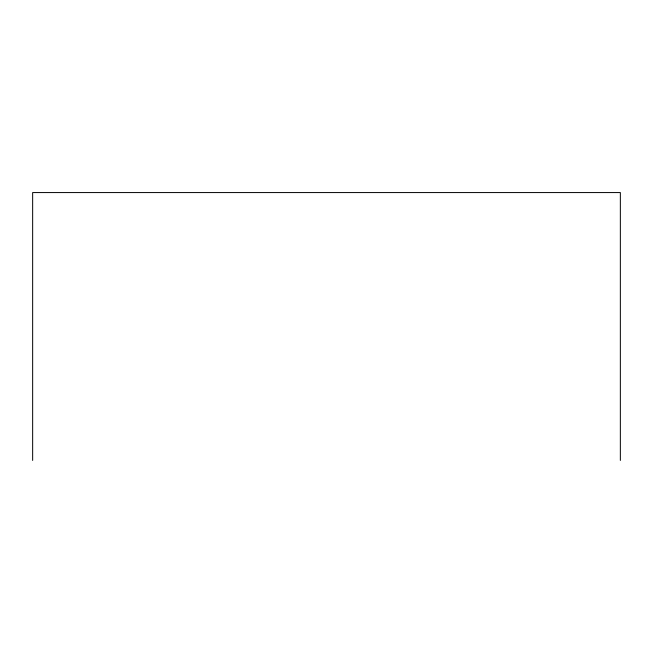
<?xml version="1.0" encoding="UTF-8"?>
<svg xmlns="http://www.w3.org/2000/svg" width="653" height="653" viewBox="0 0 653 653"><rect width="100%" height="100%" fill="white"/><g stroke="black" fill="none" stroke-linecap="round" stroke-linejoin="round"><path stroke-width="0.98" d="M620.35 460.43L620.35 192.57L32.65 192.57L32.65 460.43"/></g></svg>
